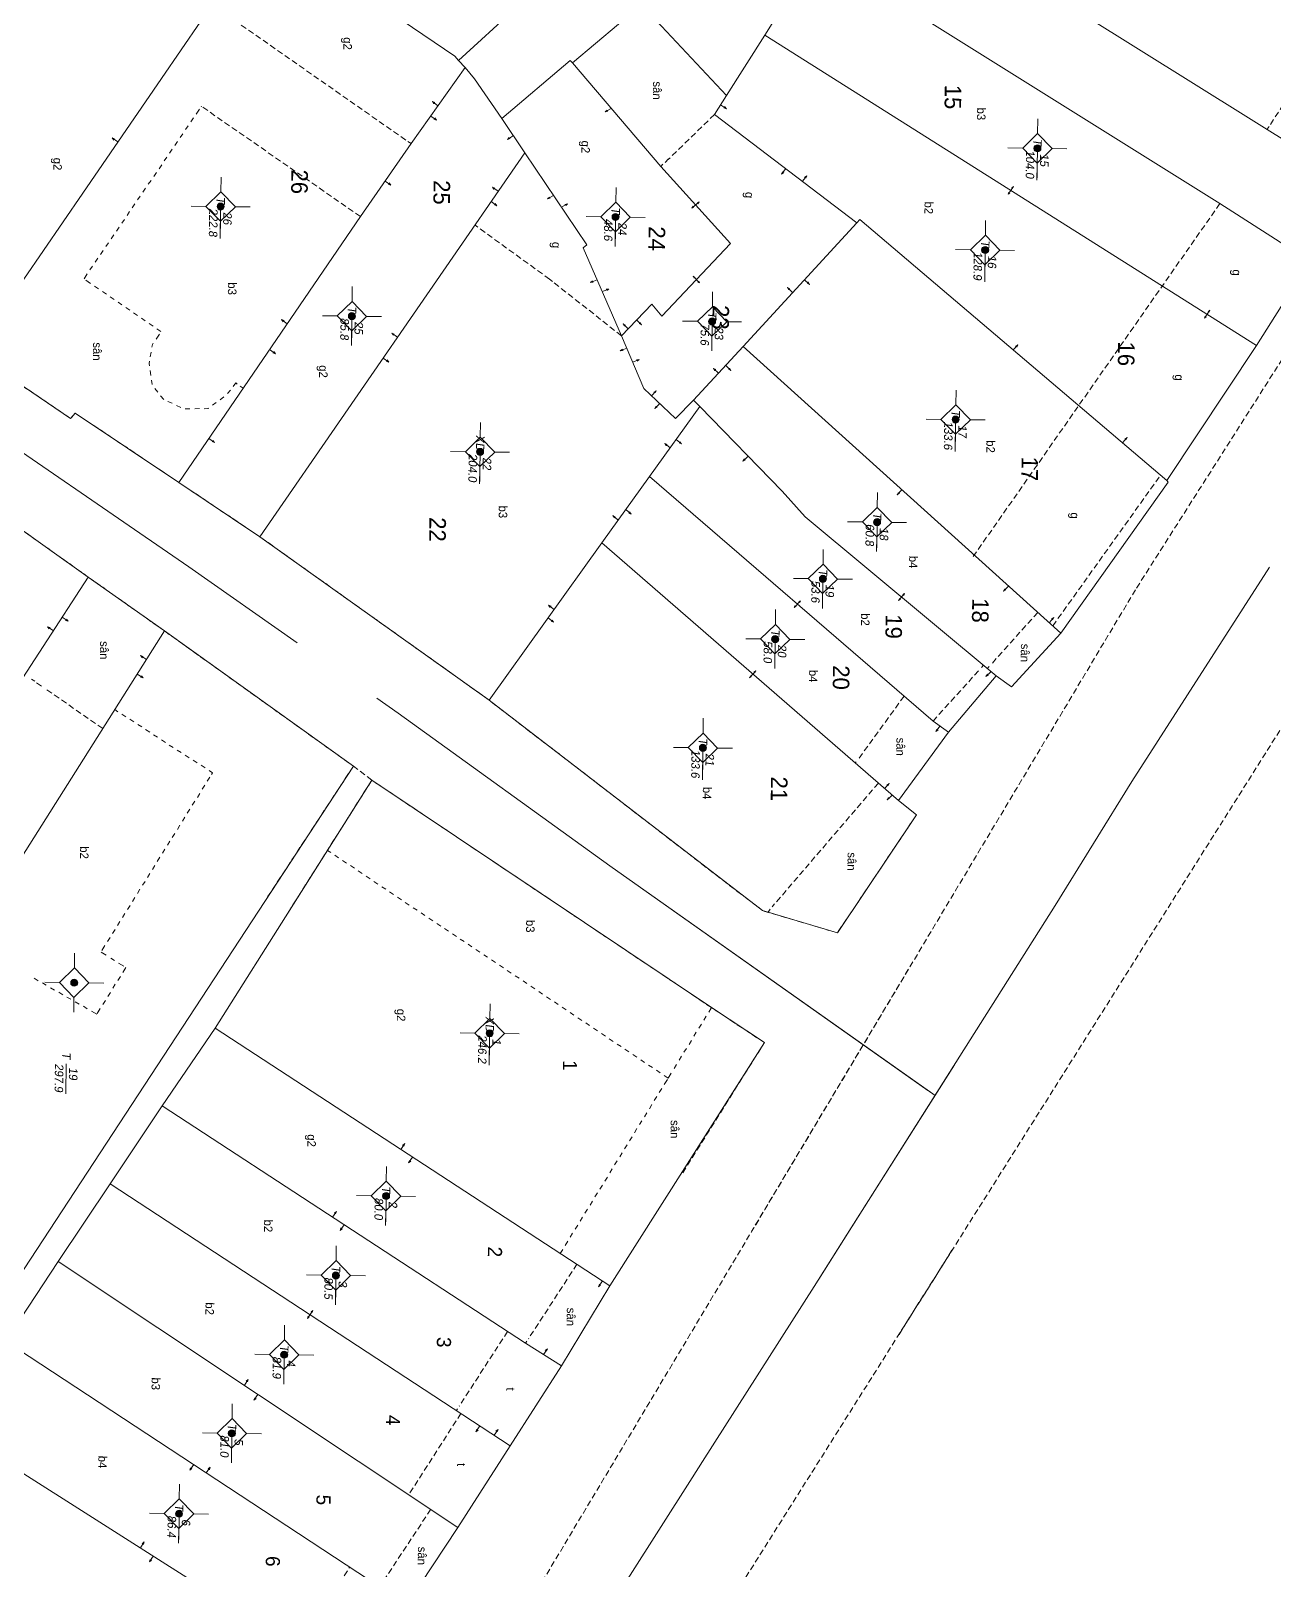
# Model space of a CAD drawing. Extents: x 601689 to 602595, y 1189742 to 1190763.
# Drawn here: x 602469.3 to 602522, y 1190110.6 to 1190175.8 of the extents above; entities that cross this region are included whole.
import ezdxf
from ezdxf.enums import TextEntityAlignment as Align

# ---------------------------------------------------------------- set-up
doc = ezdxf.new("R2010")
doc.units = 0
doc.header["$MEASUREMENT"] = 0
doc.linetypes.add('HIDDEN', pattern=[0.375, 0.25, -0.125])
for name, color, linetype in [('10', 250, 'Continuous'), ('11', 7, 'Continuous'), ('13', 7, 'Continuous'), ('14', 7, 'Continuous'), ('15', 7, 'Continuous'), ('16', 7, 'Continuous'), ('22', 7, 'Continuous'), ('46', 7, 'Continuous'), ('53', 7, 'Continuous'), ('57', 7, 'Continuous')]:
    doc.layers.add(name, color=color, linetype=linetype)
doc.layers.get('0').off()
doc.styles.add('TXT', font='vnshx.shx')

# ---------------------------------------------------------------- blocks, each defined once
blk = doc.blocks.new('NH3')
at = {"layer": '16', "color": 7, "linetype": 'Continuous', "lineweight": 0}
for p, q in [((-0.199, -0.002), (-0.113, 0.021)), ((0.197, -0.012), (0.107, 0.015)), ((-0.199, -0.002), (0.197, -0.012)), ((-0.199, -0.002), (-0.116, -0.035)), ((0.197, -0.012), (0.104, -0.027))]:
    blk.add_line(p, q, dxfattribs=at)
blk = doc.blocks.new('NH3R')
at = {"layer": '16', "color": 7, "linetype": 'Continuous', "lineweight": 0}
for p, q in [((0, 0), (0.297, -0.005)), ((0.297, -0.005), (0.186, 0.031)), ((0.297, -0.005), (0.189, -0.033))]:
    blk.add_line(p, q, dxfattribs=at)
blk = doc.blocks.new('B')
at = {"color": 7, "linetype": 'Continuous', "lineweight": 0}
for p, q in [((0.8, 2.62), (0.801, 5.6)), ((0.62, 2.441), (0.96, 2.78)), ((0.62, -0.969), (0.96, -0.63)), ((0.8, -4.05), (0.8, -0.81))]:
    blk.add_line(p, q, dxfattribs=at)
for points in [[(0.801, 5.6), (0.53, 5.331), (0.8, 10.21), (1.04, 4.83), (0.801, 5.6)], [(0.8, -4.05), (0.531, -4.309), (0.53, -9.429)], [(0.8, -4.05), (1.04, -4.569), (1.04, -10.289)], [(0.53, -7.289), (0.8, -6.95), (1.04, -8.139)]]:
    blk.add_lwpolyline(points, dxfattribs=at)
for points in [[(0.801, 5.6), (0.8, 10.21), (1.04, 4.83)], [(0.8, -4.05), (0.8, -6.95), (1.04, -4.569), (1.04, -8.139)]]:
    blk.add_solid(points, dxfattribs=at)
at = {"color": 7, "linetype": 'Continuous', "lineweight": 0, "style": 'TXT'}
blk.add_text('B', height=1.815, rotation=359.99996, dxfattribs=at).set_placement((0, 0))
blk = doc.blocks.new('*M1992199219921992')
at = {"layer": '13', "color": 3, "linetype": 'Continuous', "lineweight": 0}
blk.add_line((602663.835, 1190178.274), (602665.11, 1190178.274), dxfattribs=at)
at = {"layer": '13', "color": 3, "linetype": 'Continuous', "lineweight": 0, "style": 'TXT', "oblique": 7.60551}
blk.add_text('T', height=0.36, dxfattribs=at).set_placement((602663.638, 1190178.274), align=Align.MIDDLE_RIGHT)
for s, p in [('15', (602663.985, 1190178.574)), ('104.0', (602663.835, 1190177.974))]:
    blk.add_text(s, height=0.36, dxfattribs=at).set_placement(p, align=Align.MIDDLE_LEFT)
blk = doc.blocks.new('*M1994199419941994')
at = {"layer": '13', "color": 3, "linetype": 'Continuous', "lineweight": 0}
blk.add_line((602668.175, 1190176.122), (602669.45, 1190176.122), dxfattribs=at)
at = {"layer": '13', "color": 3, "linetype": 'Continuous', "lineweight": 0, "style": 'TXT', "oblique": 7.60551}
for s, p in [('16', (602668.325, 1190176.422)), ('128.9', (602668.175, 1190175.822))]:
    blk.add_text(s, height=0.36, dxfattribs=at).set_placement(p, align=Align.MIDDLE_LEFT)
blk.add_text('T', height=0.36, dxfattribs=at).set_placement((602667.978, 1190176.122), align=Align.MIDDLE_RIGHT)
blk = doc.blocks.new('*M1995199519951995')
at = {"layer": '13', "color": 3, "linetype": 'Continuous', "lineweight": 0}
blk.add_line((602675.376, 1190174.974), (602676.651, 1190174.974), dxfattribs=at)
at = {"layer": '13', "color": 3, "linetype": 'Continuous', "lineweight": 0, "style": 'TXT', "oblique": 7.60551}
blk.add_text('T', height=0.36, dxfattribs=at).set_placement((602675.179, 1190174.974), align=Align.MIDDLE_RIGHT)
for s, p in [('17', (602675.526, 1190175.274)), ('133.6', (602675.376, 1190174.674))]:
    blk.add_text(s, height=0.36, dxfattribs=at).set_placement(p, align=Align.MIDDLE_LEFT)
blk = doc.blocks.new('*M1998199819981998')
at = {"layer": '13', "color": 3, "linetype": 'Continuous', "lineweight": 0}
blk.add_line((602679.77, 1190171.712), (602680.79, 1190171.712), dxfattribs=at)
at = {"layer": '13', "color": 3, "linetype": 'Continuous', "lineweight": 0, "style": 'TXT', "oblique": 7.60551}
blk.add_text('T', height=0.36, dxfattribs=at).set_placement((602679.573, 1190171.712), align=Align.MIDDLE_RIGHT)
for s, p in [('18', (602679.92, 1190172.012)), ('60.8', (602679.77, 1190171.412))]:
    blk.add_text(s, height=0.36, dxfattribs=at).set_placement(p, align=Align.MIDDLE_LEFT)
blk = doc.blocks.new('*M2001200120012001')
at = {"layer": '13', "color": 3, "linetype": 'Continuous', "lineweight": 0}
blk.add_line((602682.206, 1190169.45), (602683.226, 1190169.45), dxfattribs=at)
at = {"layer": '13', "color": 3, "linetype": 'Continuous', "lineweight": 0, "style": 'TXT', "oblique": 7.60551}
for s, p in [('19', (602682.356, 1190169.75)), ('53.6', (602682.206, 1190169.15))]:
    blk.add_text(s, height=0.36, dxfattribs=at).set_placement(p, align=Align.MIDDLE_LEFT)
blk.add_text('T', height=0.36, dxfattribs=at).set_placement((602682.009, 1190169.45), align=Align.MIDDLE_RIGHT)
blk = doc.blocks.new('*M2004200420042004')
at = {"layer": '13', "color": 3, "linetype": 'Continuous', "lineweight": 0}
blk.add_line((602684.789, 1190167.467), (602685.809, 1190167.467), dxfattribs=at)
at = {"layer": '13', "color": 3, "linetype": 'Continuous', "lineweight": 0, "style": 'TXT', "oblique": 7.60551}
for s, p in [('20', (602684.939, 1190167.767)), ('58.0', (602684.789, 1190167.167))]:
    blk.add_text(s, height=0.36, dxfattribs=at).set_placement(p, align=Align.MIDDLE_LEFT)
blk.add_text('T', height=0.36, dxfattribs=at).set_placement((602684.592, 1190167.467), align=Align.MIDDLE_RIGHT)
blk = doc.blocks.new('*M2006200620062006')
at = {"layer": '13', "color": 3, "linetype": 'Continuous', "lineweight": 0}
blk.add_line((602671.37, 1190164.6), (602672.39, 1190164.6), dxfattribs=at)
at = {"layer": '13', "color": 3, "linetype": 'Continuous', "lineweight": 0, "style": 'TXT', "oblique": 7.60551}
blk.add_text('T', height=0.36, dxfattribs=at).set_placement((602671.173, 1190164.6), align=Align.MIDDLE_RIGHT)
for s, p in [('23', (602671.52, 1190164.9)), ('75.6', (602671.37, 1190164.3))]:
    blk.add_text(s, height=0.36, dxfattribs=at).set_placement(p, align=Align.MIDDLE_LEFT)
blk = doc.blocks.new('*M2007200720072007')
at = {"layer": '13', "color": 3, "linetype": 'Continuous', "lineweight": 0}
blk.add_line((602689.438, 1190164.471), (602690.713, 1190164.471), dxfattribs=at)
at = {"layer": '13', "color": 3, "linetype": 'Continuous', "lineweight": 0, "style": 'TXT', "oblique": 7.60551}
for s, p in [('21', (602689.588, 1190164.771)), ('133.6', (602689.438, 1190164.171))]:
    blk.add_text(s, height=0.36, dxfattribs=at).set_placement(p, align=Align.MIDDLE_LEFT)
blk.add_text('T', height=0.36, dxfattribs=at).set_placement((602689.241, 1190164.471), align=Align.MIDDLE_RIGHT)
blk = doc.blocks.new('*M2009200920092009')
at = {"layer": '13', "color": 3, "linetype": 'Continuous', "lineweight": 0}
blk.add_line((602667.001, 1190160.446), (602668.021, 1190160.446), dxfattribs=at)
at = {"layer": '13', "color": 3, "linetype": 'Continuous', "lineweight": 0, "style": 'TXT', "oblique": 7.60551}
for s, p in [('24', (602667.151, 1190160.746)), ('48.6', (602667.001, 1190160.146))]:
    blk.add_text(s, height=0.36, dxfattribs=at).set_placement(p, align=Align.MIDDLE_LEFT)
blk.add_text('T', height=0.36, dxfattribs=at).set_placement((602666.804, 1190160.446), align=Align.MIDDLE_RIGHT)
blk = doc.blocks.new('*M2016201620162016')
at = {"layer": '13', "color": 3, "linetype": 'Continuous', "lineweight": 0}
blk.add_line((602677.038, 1190154.852), (602678.313, 1190154.852), dxfattribs=at)
at = {"layer": '13', "color": 3, "linetype": 'Continuous', "lineweight": 0, "style": 'TXT', "oblique": 7.60551}
blk.add_text('XD', height=0.36, dxfattribs=at).set_placement((602676.919, 1190154.852), align=Align.MIDDLE_RIGHT)
for s, p in [('22', (602677.188, 1190155.152)), ('204.0', (602677.038, 1190154.552))]:
    blk.add_text(s, height=0.36, dxfattribs=at).set_placement(p, align=Align.MIDDLE_LEFT)
blk = doc.blocks.new('*M2022202220222022')
at = {"layer": '13', "color": 3, "linetype": 'Continuous', "lineweight": 0}
blk.add_line((602671.366, 1190149.337), (602672.386, 1190149.337), dxfattribs=at)
at = {"layer": '13', "color": 3, "linetype": 'Continuous', "lineweight": 0, "style": 'TXT', "oblique": 7.60551}
for s, p in [('25', (602671.516, 1190149.637)), ('85.8', (602671.366, 1190149.037))]:
    blk.add_text(s, height=0.36, dxfattribs=at).set_placement(p, align=Align.MIDDLE_LEFT)
blk.add_text('T', height=0.36, dxfattribs=at).set_placement((602671.169, 1190149.337), align=Align.MIDDLE_RIGHT)
blk = doc.blocks.new('*M2028202820282028')
at = {"layer": '13', "color": 3, "linetype": 'Continuous', "lineweight": 0}
blk.add_line((602666.804, 1190143.708), (602668.079, 1190143.708), dxfattribs=at)
at = {"layer": '13', "color": 3, "linetype": 'Continuous', "lineweight": 0, "style": 'TXT', "oblique": 7.60551}
blk.add_text('T', height=0.36, dxfattribs=at).set_placement((602666.607, 1190143.708), align=Align.MIDDLE_RIGHT)
for s, p in [('26', (602666.954, 1190144.008)), ('222.8', (602666.804, 1190143.408))]:
    blk.add_text(s, height=0.36, dxfattribs=at).set_placement(p, align=Align.MIDDLE_LEFT)
blk = doc.blocks.new('CENTRD')
at = {"layer": '11', "linetype": 'Continuous', "lineweight": 0}
h = blk.add_hatch(color=2, dxfattribs=at)
edge = h.paths.add_edge_path()
edge.add_arc((0, 0), 0.15, 0, 360)
at = {"layer": '11', "color": 2, "linetype": 'Continuous', "lineweight": 0}
for p, q in [((0, 1.25), (0, 0.625)), ((-0.625, 0), (-1.25, 0)), ((0, 0.625), (-0.625, 0)), ((-0.625, 0), (0, -0.625)), ((0.625, 0), (0, 0.625)), ((0, -0.625), (0.625, 0)), ((1.25, 0), (0.625, 0)), ((0, -0.625), (0, -1.25))]:
    blk.add_line(p, q, dxfattribs=at)
blk.add_circle((0, 0), 0.15, dxfattribs=at)
blk = doc.blocks.new('*M2928292829282928')
at = {"layer": '13', "color": 3, "linetype": 'Continuous', "lineweight": 0}
blk.add_line((602701.662, 1190155.616), (602702.937, 1190155.616), dxfattribs=at)
at = {"layer": '13', "color": 3, "linetype": 'Continuous', "lineweight": 0, "style": 'TXT', "oblique": 7.60551}
blk.add_text('XD', height=0.36, dxfattribs=at).set_placement((602701.543, 1190155.616), align=Align.MIDDLE_RIGHT)
for s, p in [('1', (602701.812, 1190155.916)), ('246.2', (602701.662, 1190155.316))]:
    blk.add_text(s, height=0.36, dxfattribs=at).set_placement(p, align=Align.MIDDLE_LEFT)
blk = doc.blocks.new('*M2929292929292929')
at = {"layer": '13', "color": 3, "linetype": 'Continuous', "lineweight": 0}
blk.add_line((602708.618, 1190151.326), (602709.638, 1190151.326), dxfattribs=at)
at = {"layer": '13', "color": 3, "linetype": 'Continuous', "lineweight": 0, "style": 'TXT', "oblique": 7.60551}
for s, p in [('2', (602708.768, 1190151.626)), ('80.0', (602708.618, 1190151.026))]:
    blk.add_text(s, height=0.36, dxfattribs=at).set_placement(p, align=Align.MIDDLE_LEFT)
blk.add_text('T', height=0.36, dxfattribs=at).set_placement((602708.421, 1190151.326), align=Align.MIDDLE_RIGHT)
blk = doc.blocks.new('*M2930293029302930')
at = {"layer": '13', "color": 3, "linetype": 'Continuous', "lineweight": 0}
blk.add_line((602712.015, 1190149.249), (602713.035, 1190149.249), dxfattribs=at)
at = {"layer": '13', "color": 3, "linetype": 'Continuous', "lineweight": 0, "style": 'TXT', "oblique": 7.60551}
for s, p in [('3', (602712.165, 1190149.549)), ('80.5', (602712.015, 1190148.949))]:
    blk.add_text(s, height=0.36, dxfattribs=at).set_placement(p, align=Align.MIDDLE_LEFT)
blk.add_text('T', height=0.36, dxfattribs=at).set_placement((602711.818, 1190149.249), align=Align.MIDDLE_RIGHT)
blk = doc.blocks.new('*M2931293129312931')
at = {"layer": '13', "color": 3, "linetype": 'Continuous', "lineweight": 0}
blk.add_line((602715.406, 1190147.107), (602716.426, 1190147.107), dxfattribs=at)
at = {"layer": '13', "color": 3, "linetype": 'Continuous', "lineweight": 0, "style": 'TXT', "oblique": 7.60551}
blk.add_text('T', height=0.36, dxfattribs=at).set_placement((602715.209, 1190147.107), align=Align.MIDDLE_RIGHT)
for s, p in [('4', (602715.556, 1190147.407)), ('81.9', (602715.406, 1190146.807))]:
    blk.add_text(s, height=0.36, dxfattribs=at).set_placement(p, align=Align.MIDDLE_LEFT)
blk = doc.blocks.new('*M2932293229322932')
at = {"layer": '13', "color": 3, "linetype": 'Continuous', "lineweight": 0}
blk.add_line((602718.769, 1190144.94), (602719.789, 1190144.94), dxfattribs=at)
at = {"layer": '13', "color": 3, "linetype": 'Continuous', "lineweight": 0, "style": 'TXT', "oblique": 7.60551}
blk.add_text('T', height=0.36, dxfattribs=at).set_placement((602718.572, 1190144.94), align=Align.MIDDLE_RIGHT)
for s, p in [('5', (602718.919, 1190145.24)), ('81.0', (602718.769, 1190144.64))]:
    blk.add_text(s, height=0.36, dxfattribs=at).set_placement(p, align=Align.MIDDLE_LEFT)
blk = doc.blocks.new('*M2933293329332933')
at = {"layer": '13', "color": 3, "linetype": 'Continuous', "lineweight": 0}
blk.add_line((602722.207, 1190142.753), (602723.227, 1190142.753), dxfattribs=at)
at = {"layer": '13', "color": 3, "linetype": 'Continuous', "lineweight": 0, "style": 'TXT', "oblique": 7.60551}
for s, p in [('6', (602722.357, 1190143.053)), ('86.4', (602722.207, 1190142.453))]:
    blk.add_text(s, height=0.36, dxfattribs=at).set_placement(p, align=Align.MIDDLE_LEFT)
blk.add_text('T', height=0.36, dxfattribs=at).set_placement((602722.01, 1190142.753), align=Align.MIDDLE_RIGHT)
blk = doc.blocks.new('*M2935293529352935')
at = {"layer": '13', "color": 3, "linetype": 'Continuous', "lineweight": 0}
blk.add_line((602699.776, 1190137.985), (602701.051, 1190137.985), dxfattribs=at)
at = {"layer": '13', "color": 3, "linetype": 'Continuous', "lineweight": 0, "style": 'TXT', "oblique": 7.60551}
blk.add_text('T', height=0.36, dxfattribs=at).set_placement((602699.579, 1190137.985), align=Align.MIDDLE_RIGHT)
for s, p in [('19', (602699.926, 1190138.285)), ('297.9', (602699.776, 1190137.685))]:
    blk.add_text(s, height=0.36, dxfattribs=at).set_placement(p, align=Align.MIDDLE_LEFT)

msp = doc.modelspace()

# ---------------------------------------------------------------- linework, layer by layer
at = {"layer": '10', "color": 7, "linetype": 'Continuous', "lineweight": 0}
for p, q in [((602489.833, 1190176.817), (602487.402, 1190174.59)), ((602500.377, 1190175.662), (602498.752, 1190173.104)), ((602500.377, 1190175.662), (602521.199, 1190162.516)), ((602487.678, 1190174.286), (602487.402, 1190174.59)), ((602489.229, 1190172.134), (602490.209, 1190170.681)), ((602478.976, 1190154.414), (602490.209, 1190170.681)), ((602504.268, 1190167.718), (602499.457, 1190162.474)), ((602499.457, 1190162.474), (602497.356, 1190160.202)), ((602512.911, 1190150.319), (602499.457, 1190162.474)), ((602517.4, 1190156.797), (602521.199, 1190162.516)), ((602497.622, 1190159.929), (602497.356, 1190160.202)), ((602497.622, 1190159.929), (602495.491, 1190156.968)), ((602495.491, 1190156.968), (602493.472, 1190154.146)), ((602478.976, 1190154.414), (602475.547, 1190156.711)), ((602468.463, 1190155.008), (602471.711, 1190152.703)), ((602488.691, 1190147.49), (602478.976, 1190154.414)), ((602493.472, 1190154.146), (602488.691, 1190147.49)), ((602506.033, 1190143.232), (602493.472, 1190154.146)), ((602456.684, 1190129.578), (602471.711, 1190152.703)), ((602471.711, 1190152.703), (602474.94, 1190150.419)), ((602508.153, 1190146.134), (602510.176, 1190148.515)), ((602506.033, 1190143.232), (602508.153, 1190146.134)), ((602477.08, 1190133.589), (602474.844, 1190130.3)), ((602477.08, 1190133.589), (602493.81, 1190122.669)), ((602474.844, 1190130.3), (602472.639, 1190126.999)), ((602472.639, 1190126.999), (602470.434, 1190123.71)), ((602472.639, 1190126.999), (602489.588, 1190115.897)), ((602470.434, 1190123.71), (602468.218, 1190120.33)), ((602487.37, 1190112.437), (602470.434, 1190123.71)), ((602493.81, 1190122.669), (602491.764, 1190119.277)), ((602468.218, 1190120.33), (602485.205, 1190109.166)), ((602491.764, 1190119.277), (602489.588, 1190115.897)), ((602465.699, 1190116.784), (602483.227, 1190105.663)), ((602489.588, 1190115.897), (602487.37, 1190112.437)), ((602487.37, 1190112.437), (602485.205, 1190109.166))]:
    msp.add_line(p, q, dxfattribs=at)
for points in [[(602527.83, 1190172.825), (602525.521, 1190169.247), (602504.56, 1190182.355)], [(602466.953, 1190162.309), (602468.974, 1190165.331), (602478.975, 1190179.916)], [(602478.975, 1190179.916), (602479.19, 1190180.233), (602487.235, 1190174.772), (602487.402, 1190174.59)], [(602521.199, 1190162.516), (602523.468, 1190166.094), (602519.651, 1190168.527), (602502.586, 1190179.202), (602500.377, 1190175.662)], [(602498.752, 1190173.104), (602495.155, 1190176.944), (602492.231, 1190174.484)], [(602492.231, 1190174.484), (602492.133, 1190174.585), (602489.229, 1190172.134)], [(602492.231, 1190174.484), (602495.961, 1190170.102), (602498.916, 1190166.831), (602496.004, 1190163.761), (602495.591, 1190164.267), (602494.303, 1190162.924)], [(602475.547, 1190156.711), (602483.241, 1190167.977), (602485.384, 1190171.067), (602487.678, 1190174.286)], [(602487.678, 1190174.286), (602488.071, 1190173.81), (602489.229, 1190172.134)], [(602498.752, 1190173.104), (602498.241, 1190172.301), (602504.268, 1190167.718)], [(602490.209, 1190170.681), (602492.826, 1190166.784), (602492.674, 1190166.656), (602494.303, 1190162.924)], [(602517.4, 1190156.797), (602504.391, 1190167.856), (602504.268, 1190167.718)], [(602494.303, 1190162.924), (602495.253, 1190160.691), (602496.595, 1190159.423), (602497.356, 1190160.202)], [(602475.547, 1190156.711), (602471.157, 1190159.651), (602470.964, 1190159.424), (602467.01, 1190162.099), (602466.953, 1190162.309)], [(602510.176, 1190148.515), (602502.078, 1190155.248), (602501.103, 1190156.341), (602497.622, 1190159.929)], [(602508.153, 1190146.134), (602507.499, 1190146.602), (602495.491, 1190156.968)], [(602512.911, 1190150.319), (602517.459, 1190156.727), (602517.4, 1190156.797)], [(602474.94, 1190150.419), (602461.508, 1190129.172), (602460.13, 1190127.111), (602459.281, 1190125.703)], [(602474.94, 1190150.419), (602482.942, 1190144.689), (602464.955, 1190117.255)], [(602510.176, 1190148.515), (602510.83, 1190148.057), (602512.911, 1190150.319)], [(602506.033, 1190143.232), (602506.795, 1190142.622), (602503.446, 1190137.628), (602500.269, 1190138.571), (602488.691, 1190147.49)], [(602493.81, 1190122.669), (602500.353, 1190132.979), (602498.113, 1190134.46), (602483.724, 1190144.098), (602477.08, 1190133.589)], [(602491.764, 1190119.277), (602490.238, 1190120.238), (602474.844, 1190130.3)]]:
    msp.add_lwpolyline(points, dxfattribs=at)
at = {"layer": '14', "color": 6, "linetype": 'HIDDEN', "lineweight": 0}
for p, q in [((602476.965, 1190176.953), (602485.245, 1190171.159)), ((602523.983, 1190175.228), (602521.736, 1190171.798)), ((602476.28, 1190172.322), (602476.505, 1190172.649)), ((602483.241, 1190167.977), (602476.505, 1190172.649)), ((602476.056, 1190171.985), (602476.168, 1190172.154)), ((602498.241, 1190172.301), (602496.275, 1190170.388)), ((602475.607, 1190171.331), (602475.719, 1190171.489)), ((602475.832, 1190171.659), (602475.944, 1190171.827)), ((602521.736, 1190171.798), (602521.654, 1190171.679)), ((602475.158, 1190170.667), (602475.271, 1190170.836)), ((602475.382, 1190170.994), (602475.494, 1190171.162)), ((602485.255, 1190171.159), (602485.384, 1190171.067)), ((602474.709, 1190170.004), (602474.821, 1190170.172)), ((602474.933, 1190170.34), (602475.046, 1190170.499)), ((602496.053, 1190170.191), (602495.961, 1190170.102)), ((602496.296, 1190170.417), (602496.144, 1190170.269)), ((602474.25, 1190169.349), (602474.372, 1190169.508)), ((602474.485, 1190169.677), (602474.596, 1190169.845)), ((602473.8, 1190168.686), (602473.913, 1190168.844)), ((602474.025, 1190169.012), (602474.138, 1190169.181)), ((602473.352, 1190168.022), (602473.464, 1190168.191)), ((602473.576, 1190168.349), (602473.689, 1190168.517)), ((602519.651, 1190168.527), (602509.206, 1190153.579)), ((602472.902, 1190167.358), (602473.014, 1190167.526)), ((602473.127, 1190167.695), (602473.239, 1190167.854)), ((602472.453, 1190166.704), (602472.566, 1190166.862)), ((602472.678, 1190167.031), (602472.791, 1190167.199)), ((602472.005, 1190166.041), (602472.116, 1190166.209)), ((602472.228, 1190166.367), (602472.341, 1190166.536)), ((602471.534, 1190165.336), (602471.668, 1190165.545)), ((602471.812, 1190165.143), (602471.534, 1190165.336)), ((602471.78, 1190165.714), (602471.892, 1190165.872)), ((602472.139, 1190164.908), (602471.98, 1190165.031)), ((602472.476, 1190164.684), (602472.308, 1190164.796)), ((602472.803, 1190164.459), (602472.634, 1190164.571)), ((602473.13, 1190164.235), (602472.971, 1190164.347)), ((602473.466, 1190164.01), (602473.298, 1190164.123)), ((602473.793, 1190163.785), (602473.625, 1190163.898)), ((602474.12, 1190163.562), (602473.962, 1190163.673)), ((602474.458, 1190163.327), (602474.289, 1190163.449)), ((602474.59, 1190162.785), (602474.804, 1190163.092)), ((602474.784, 1190163.102), (602474.616, 1190163.214)), ((602474.34, 1190162.038), (602474.373, 1190162.238)), ((602474.358, 1190161.248), (602474.331, 1190161.448)), ((602474.414, 1190160.857), (602474.386, 1190161.047)), ((602478.143, 1190160.796), (602478.272, 1190160.704)), ((602474.659, 1190160.543), (602474.531, 1190160.695)), ((602475.272, 1190160.065), (602475.083, 1190160.148)), ((602477.456, 1190160.335), (602477.295, 1190160.217)), ((602477.731, 1190160.622), (602477.608, 1190160.474)), ((602475.63, 1190159.89), (602475.451, 1190159.973)), ((602476.019, 1190159.835), (602475.819, 1190159.827)), ((602476.419, 1190159.84), (602476.219, 1190159.832)), ((602477.133, 1190160.099), (602476.971, 1190159.982)), ((602517.081, 1190156.942), (602512.586, 1190150.653)), ((602511.932, 1190151.202), (602509.983, 1190149.028)), ((602469.441, 1190148.285), (602469.312, 1190148.377)), ((602507.499, 1190146.602), (602509.449, 1190148.756)), ((602509.55, 1190148.865), (602509.642, 1190148.963)), ((602509.881, 1190148.92), (602509.82, 1190148.851)), ((602469.728, 1190148.081), (602469.51, 1190148.234)), ((602472.324, 1190146.285), (602469.866, 1190147.989)), ((602472.835, 1190147.087), (602472.963, 1190146.997)), ((602506.274, 1190147.659), (602504.317, 1190144.966)), ((602473.132, 1190146.894), (602473.3, 1190146.782)), ((602473.469, 1190146.679), (602473.637, 1190146.567)), ((602473.806, 1190146.454), (602473.974, 1190146.352)), ((602474.142, 1190146.24), (602474.312, 1190146.138)), ((602474.48, 1190146.025), (602474.649, 1190145.913)), ((602474.807, 1190145.811), (602474.976, 1190145.698)), ((602475.144, 1190145.586), (602475.313, 1190145.483)), ((602475.481, 1190145.372), (602475.65, 1190145.269)), ((602475.818, 1190145.157), (602475.986, 1190145.044)), ((602476.155, 1190144.942), (602476.324, 1190144.83)), ((602476.493, 1190144.727), (602476.661, 1190144.616)), ((602504.246, 1190144.877), (602504.205, 1190144.818)), ((602476.651, 1190143.886), (602476.538, 1190143.717)), ((602476.865, 1190144.223), (602476.753, 1190144.054)), ((602505.184, 1190143.974), (602500.681, 1190138.725)), ((602476.222, 1190143.201), (602476.119, 1190143.032)), ((602476.436, 1190143.539), (602476.334, 1190143.369)), ((602475.802, 1190142.527), (602475.7, 1190142.358)), ((602476.017, 1190142.864), (602475.904, 1190142.695)), ((602475.588, 1190142.19), (602475.485, 1190142.011)), ((602475.168, 1190141.506), (602475.065, 1190141.337)), ((602475.383, 1190141.843), (602475.27, 1190141.675)), ((602474.749, 1190140.831), (602474.636, 1190140.653)), ((602474.954, 1190141.168), (602474.851, 1190141)), ((602481.982, 1190141.032), (602481.843, 1190141.124)), ((602482.318, 1190140.807), (602482.15, 1190140.92)), ((602482.646, 1190140.583), (602482.478, 1190140.696)), ((602474.319, 1190140.147), (602474.218, 1190139.979)), ((602474.534, 1190140.484), (602474.431, 1190140.316)), ((602482.983, 1190140.368), (602482.815, 1190140.481)), ((602483.31, 1190140.144), (602483.142, 1190140.256)), ((602483.647, 1190139.919), (602483.478, 1190140.031)), ((602473.9, 1190139.473), (602473.798, 1190139.295)), ((602474.115, 1190139.81), (602474.003, 1190139.642)), ((602483.973, 1190139.695), (602483.815, 1190139.807)), ((602484.31, 1190139.48), (602484.142, 1190139.582)), ((602484.638, 1190139.255), (602484.479, 1190139.368)), ((602473.481, 1190138.788), (602473.369, 1190138.62)), ((602473.685, 1190139.126), (602473.583, 1190138.957)), ((602484.975, 1190139.031), (602484.807, 1190139.143)), ((602485.312, 1190138.806), (602485.143, 1190138.919)), ((602485.639, 1190138.592), (602485.47, 1190138.694)), ((602500.6, 1190138.626), (602500.508, 1190138.498)), ((602473.051, 1190138.114), (602472.949, 1190137.946)), ((602473.266, 1190138.451), (602473.164, 1190138.283)), ((602485.975, 1190138.367), (602485.807, 1190138.479)), ((602486.302, 1190138.143), (602486.134, 1190138.255)), ((602486.64, 1190137.918), (602486.471, 1190138.031)), ((602472.632, 1190137.43), (602472.53, 1190137.262)), ((602472.846, 1190137.767), (602472.735, 1190137.599)), ((602486.967, 1190137.693), (602486.808, 1190137.806)), ((602487.304, 1190137.479), (602487.135, 1190137.591)), ((602487.63, 1190137.255), (602487.472, 1190137.367)), ((602472.417, 1190137.093), (602472.253, 1190136.815)), ((602472.253, 1190136.815), (602472.491, 1190136.672)), ((602487.967, 1190137.03), (602487.799, 1190137.142)), ((602488.304, 1190136.805), (602488.136, 1190136.917)), ((602488.631, 1190136.591), (602488.462, 1190136.703)), ((602472.66, 1190136.56), (602472.828, 1190136.457)), ((602472.998, 1190136.345), (602473.305, 1190136.16)), ((602473.305, 1190136.16), (602473.182, 1190135.952)), ((602488.969, 1190136.366), (602488.8, 1190136.479)), ((602489.295, 1190136.141), (602489.127, 1190136.254)), ((602489.632, 1190135.917), (602489.464, 1190136.029)), ((602469.418, 1190135.704), (602469.586, 1190135.601)), ((602469.765, 1190135.51), (602469.934, 1190135.407)), ((602472.855, 1190135.447), (602472.752, 1190135.278)), ((602473.07, 1190135.784), (602472.967, 1190135.615)), ((602489.959, 1190135.703), (602489.801, 1190135.805)), ((602490.296, 1190135.478), (602490.128, 1190135.59)), ((602490.623, 1190135.253), (602490.464, 1190135.365)), ((602470.113, 1190135.305), (602470.282, 1190135.202)), ((602470.46, 1190135.11), (602470.629, 1190135.007)), ((602470.808, 1190134.905), (602470.976, 1190134.813)), ((602471.155, 1190134.711), (602471.323, 1190134.608)), ((602472.436, 1190134.763), (602472.323, 1190134.595)), ((602472.651, 1190135.1), (602472.538, 1190134.931)), ((602490.96, 1190135.029), (602490.792, 1190135.14)), ((602491.297, 1190134.804), (602491.129, 1190134.917)), ((602491.624, 1190134.589), (602491.456, 1190134.702)), ((602471.502, 1190134.515), (602471.67, 1190134.413)), ((602471.849, 1190134.31), (602472.067, 1190134.187)), ((602472.221, 1190134.426), (602472.067, 1190134.187)), ((602491.961, 1190134.364), (602491.793, 1190134.477)), ((602492.288, 1190134.141), (602492.129, 1190134.253)), ((602492.624, 1190133.916), (602492.456, 1190134.028)), ((602497.785, 1190133.925), (602497.888, 1190134.103)), ((602498, 1190134.272), (602498.103, 1190134.44)), ((602492.952, 1190133.701), (602492.793, 1190133.813)), ((602493.289, 1190133.477), (602493.121, 1190133.588)), ((602497.366, 1190133.251), (602497.469, 1190133.419)), ((602497.58, 1190133.588), (602497.683, 1190133.756)), ((602493.626, 1190133.252), (602493.458, 1190133.365)), ((602493.953, 1190133.027), (602493.784, 1190133.14)), ((602494.29, 1190132.812), (602494.121, 1190132.915)), ((602496.946, 1190132.567), (602497.049, 1190132.735)), ((602497.161, 1190132.904), (602497.264, 1190133.072)), ((602494.616, 1190132.589), (602494.448, 1190132.701)), ((602494.954, 1190132.364), (602494.785, 1190132.476)), ((602495.281, 1190132.139), (602495.123, 1190132.251)), ((602496.742, 1190132.229), (602496.844, 1190132.398)), ((602495.618, 1190131.925), (602495.449, 1190132.027)), ((602495.945, 1190131.7), (602495.786, 1190131.813)), ((602496.108, 1190131.208), (602496.281, 1190131.475)), ((602496.281, 1190131.475), (602496.113, 1190131.588)), ((602496.281, 1190131.475), (602496.425, 1190131.713)), ((602496.527, 1190131.882), (602496.63, 1190132.05)), ((602495.903, 1190130.861), (602496.006, 1190131.029)), ((602495.483, 1190130.177), (602495.586, 1190130.355)), ((602495.689, 1190130.524), (602495.791, 1190130.692)), ((602495.065, 1190129.502), (602495.167, 1190129.67)), ((602495.27, 1190129.839), (602495.371, 1190130.007)), ((602494.645, 1190128.818), (602494.747, 1190128.986)), ((602494.85, 1190129.155), (602494.952, 1190129.333)), ((602494.226, 1190128.134), (602494.328, 1190128.302)), ((602494.431, 1190128.481), (602494.543, 1190128.649)), ((602493.807, 1190127.459), (602493.908, 1190127.627)), ((602494.011, 1190127.796), (602494.123, 1190127.965)), ((602493.387, 1190126.775), (602493.489, 1190126.943)), ((602493.592, 1190127.112), (602493.704, 1190127.28)), ((602492.968, 1190126.091), (602493.07, 1190126.259)), ((602493.172, 1190126.438), (602493.284, 1190126.606)), ((602492.548, 1190125.406), (602492.65, 1190125.584)), ((602492.753, 1190125.754), (602492.865, 1190125.922)), ((602492.129, 1190124.732), (602492.232, 1190124.9)), ((602492.334, 1190125.069), (602492.445, 1190125.237)), ((602491.914, 1190124.385), (602492.027, 1190124.563)), ((602491.709, 1190124.048), (602491.812, 1190124.217)), ((602492.413, 1190123.588), (602490.359, 1190120.426)), ((602489.474, 1190120.738), (602487.421, 1190117.567)), ((602490.289, 1190120.327), (602490.238, 1190120.238)), ((602487.496, 1190117.265), (602485.289, 1190113.825)), ((602487.359, 1190117.467), (602487.308, 1190117.388)), ((602486.221, 1190113.203), (602484.055, 1190109.922)), ((602474.198, 1190097.036), (602482.787, 1190110.759))]:
    msp.add_line(p, q, dxfattribs=at)
for points in [[(602494.303, 1190162.924), (602491.374, 1190165.224), (602491.255, 1190165.326), (602488.096, 1190167.61)], [(602474.405, 1190162.437), (602474.426, 1190162.557), (602474.467, 1190162.616)], [(602474.304, 1190161.649), (602474.296, 1190161.749), (602474.307, 1190161.849)], [(602478.023, 1190160.878), (602477.964, 1190160.928), (602477.853, 1190160.78)], [(602474.905, 1190160.23), (602474.905, 1190160.23), (602474.777, 1190160.382)], [(602476.81, 1190159.864), (602476.789, 1190159.844), (602476.619, 1190159.837)], [(602476.83, 1190144.503), (602476.978, 1190144.411), (602476.937, 1190144.342)]]:
    msp.add_lwpolyline(points, dxfattribs=at)
at = {"layer": '22', "color": 7, "linetype": 'HIDDEN', "lineweight": 0}
for p, q in [((602523.391, 1190148.105), (602506.032, 1190120.572)), ((602482.942, 1190144.689), (602479.204, 1190138.99)), ((602483.724, 1190144.098), (602482.942, 1190144.689)), ((602483.724, 1190144.098), (602482.942, 1190144.689)), ((602506.55, 1190142.255), (602503.446, 1190137.628)), ((602503.446, 1190137.628), (602500.269, 1190138.571))]:
    msp.add_line(p, q, dxfattribs=at)
for points in [[(602500.508, 1190138.498), (602500.269, 1190138.571), (602488.691, 1190147.49), (602478.976, 1190154.414), (602475.547, 1190156.711), (602471.157, 1190159.651), (602470.964, 1190159.424), (602467.01, 1190162.099), (602466.953, 1190162.309), (602463.407, 1190164.788), (602463.438, 1190164.878), (602456.922, 1190169.577), (602454.961, 1190172.455)], [(602452.177, 1190166.312), (602455.367, 1190164.118), (602461.795, 1190159.56), (602464.965, 1190157.357), (602468.463, 1190155.008), (602471.711, 1190152.703), (602474.94, 1190150.419), (602482.942, 1190144.689)], [(602524.508, 1190165.42), (602516.076, 1190152.165), (602499.812, 1190124.976)], [(602496.896, 1190127.467), (602500.353, 1190132.979), (602498.113, 1190134.46), (602483.724, 1190144.098), (602480.187, 1190138.507)], [(602506.466, 1190136.096), (602490.888, 1190110.048), (602480.822, 1190096.596)], [(602508.302, 1190124.18), (602493.847, 1190101.258), (602487.687, 1190091.751)]]:
    msp.add_lwpolyline(points, dxfattribs=at)
at = {"layer": '46', "color": 52, "linetype": 'Continuous', "lineweight": 0}
for points in [[(602521.749, 1190153.127), (602515.915, 1190144.047), (602512.672, 1190138.781), (602503.892, 1190124.901), (602502.655, 1190122.958)], [(602490.636, 1190104.071), (602497.3, 1190114.541), (602497.739, 1190115.235), (602502.461, 1190122.651), (602504.035, 1190125.129), (602508.41, 1190132.039)]]:
    msp.add_lwpolyline(points, dxfattribs=at)
at = {"layer": '57', "color": 172, "linetype": 'Continuous', "lineweight": 0}
for p, q in [((602483.932, 1190147.575), (602484.833, 1190146.933)), ((602483.932, 1190147.575), (602484.833, 1190146.933)), ((602507.295, 1190130.954), (602507.592, 1190130.74))]:
    msp.add_line(p, q, dxfattribs=at)
for points in [[(602441.185, 1190188.014), (602451.18, 1190173.097), (602454.416, 1190168.421), (602455.817, 1190166.983), (602475.968, 1190153.136), (602480.554, 1190149.922)], [(602441.185, 1190188.014), (602451.18, 1190173.097), (602454.416, 1190168.421), (602455.817, 1190166.983), (602475.968, 1190153.136), (602480.554, 1190149.922)], [(602484.833, 1190146.933), (602493.805, 1190140.47), (602507.592, 1190130.74)], [(602484.833, 1190146.933), (602493.805, 1190140.47), (602507.285, 1190130.955)]]:
    msp.add_lwpolyline(points, dxfattribs=at)

# ---------------------------------------------------------------- block references
at = {"color": 7, "linetype": 'Continuous', "lineweight": 0, "rotation": 269.214199256255}
msp.add_blockref('B', (602527.748, 1190129.634), dxfattribs=at)
at = {"layer": '11', "color": 2, "linetype": 'Continuous', "lineweight": 0, "rotation": 269.1680420500809}
for p in [(602511.922, 1190170.867), (602477.317, 1190168.401), (602494.05, 1190167.961), (602509.707, 1190166.559), (602482.879, 1190163.757), (602498.14, 1190163.532), (602508.455, 1190159.376), (602488.311, 1190158.006), (602505.129, 1190155.029), (602502.832, 1190152.626), (602500.812, 1190150.073), (602497.749, 1190145.468), (602471.115, 1190135.515), (602488.717, 1190133.373), (602484.327, 1190126.48), (602482.201, 1190123.114), (602480.01, 1190119.754), (602477.794, 1190116.423), (602475.557, 1190113.017)]:
    msp.add_blockref('CENTRD', p, dxfattribs=at)
at = {"layer": '13', "color": 3, "linetype": 'Continuous', "lineweight": 0, "rotation": 269.1680420500809}
for name, p in [('*M1992199219921992', (-578790.27, 1810052.359)), ('*M2028202820282028', (-578790.27, 1810052.359)), ('*M2009200920092009', (-578790.27, 1810052.359)), ('*M1994199419941994', (-578790.27, 1810052.359)), ('*M2022202220222022', (-578790.27, 1810052.359)), ('*M2006200620062006', (-578790.27, 1810052.359)), ('*M1995199519951995', (-578790.27, 1810052.359)), ('*M2016201620162016', (-578790.27, 1810052.359)), ('*M1998199819981998', (-578790.27, 1810052.359)), ('*M2001200120012001', (-578790.27, 1810052.359)), ('*M2004200420042004', (-578790.27, 1810052.359)), ('*M2007200720072007', (-578790.27, 1810052.359)), ('*M2928292829282928', (-578790.27, 1810052.359)), ('*M2935293529352935', (-578790.604, 1810049.002)), ('*M2929292929292929', (-578790.27, 1810052.359)), ('*M2930293029302930', (-578790.27, 1810052.359)), ('*M2931293129312931', (-578790.27, 1810052.359)), ('*M2932293229322932', (-578790.27, 1810052.359)), ('*M2933293329332933', (-578790.27, 1810052.359))]:
    msp.add_blockref(name, p, dxfattribs=at)
at = {"layer": '16', "color": 7, "linetype": 'Continuous', "lineweight": 0}
for name, p, rotation in [('NH3R', (602486.526, 1190172.671), 144.5140278165009), ('NH3R', (602486.22, 1190172.236), 325.6572727641321), ('NH3R', (602501.26, 1190170.009), 232.7552923824581), ('NH3R', (602484.282, 1190169.482), 325.6572727641321), ('NH3R', (602501.963, 1190169.47), 52.75529238245804), ('NH3', (602510.788, 1190169.089), 57.73358175342697), ('NH3R', (602488.781, 1190168.61), 325.6572727641321), ('NH3R', (602489.076, 1190169.046), 144.5140278165009), ('NH3', (602497.439, 1190168.461), 222.1010188911542), ('NH3R', (602501.548, 1190164.765), 137.7258061097958), ('NH3R', (602502.046, 1190165.308), 317.2815139027687), ('NH3R', (602480.139, 1190163.438), 144.5140278165009), ('NH3R', (602494.587, 1190163.22), 136.1767325330388), ('NH3R', (602494.942, 1190163.595), 316.1767325330389), ('NH3', (602519.107, 1190163.844), 57.73358175342697), ('NH3R', (602484.811, 1190162.864), 144.5140278165009), ('NH3R', (602479.394, 1190162.339), 325.6572727641321), ('NH3R', (602510.895, 1190162.326), 49.62742333628081), ('NH3R', (602484.199, 1190161.983), 325.6572727641321), ('NH3R', (602495.568, 1190160.387), 46.63024057541626), ('NH3R', (602495.923, 1190160.062), 226.6302405754163), ('NH3R', (602476.822, 1190158.574), 325.6572727641321), ('NH3R', (602515.521, 1190158.393), 49.62742333628081), ('NH3R', (602494.482, 1190155.561), 321.0128384706078), ('NH3R', (602494.165, 1190155.116), 141.012838470608), ('NH3', (602501.748, 1190151.561), 49.2106257752656), ('NH3', (602506.171, 1190151.851), 230.281642958565), ('NH3R', (602470.608, 1190150.998), 327.6967009208414), ('NH3R', (602491.199, 1190150.976), 321.0793429493933), ('NH3R', (602491.443, 1190151.323), 141.0793429493934), ('NH3R', (602512.417, 1190150.765), 49.03148460226839), ('NH3R', (602473.786, 1190148.595), 327.6967009208414), ('NH3', (602499.856, 1190148.577), 229.0314846022683), ('NH3R', (602507.796, 1190146.399), 234.7436697746529), ('NH3R', (602505.44, 1190143.741), 49.03148460226839), ('NH3R', (602491.001, 1190119.757), 57.81141605680002), ('NH3R', (602478.323, 1190118.461), 56.3492635865952), ('NH3R', (602478.897, 1190118.073), 236.3492635865952), ('NH3R', (602488.3, 1190116.734), 236.3492635865952), ('NH3R', (602488.904, 1190116.346), 56.53443474388915)]:
    msp.add_blockref(name, p, dxfattribs=dict(at, rotation=rotation))
for name, p, xscale, yscale, rotation in [('NH3R', (602493.865, 1190172.561), 0.9999984020636068, 0.9999984020636068, 211.4870097528597), ('NH3R', (602498.497, 1190172.708), 0.9999980231221404, 0.9999980231221404, 327.5297243381008), ('NH3R', (602472.964, 1190171.137), 0.9999988092810518, 0.9999988092810518, 145.4833024091058), ('NH3R', (602489.719, 1190171.408), 0.9999984105095836, 0.9999984105095836, 213.9922836172573), ('NH3R', (602491.424, 1190168.874), 0.9999984020636068, 0.9999984020636068, 211.4870097528597), ('NH3R', (602491.758, 1190168.37), 0.9999984020636066, 0.9999984020636066, 31.48700975285985), ('NH3', (602497.466, 1190165.301), 1.000001684995425, 1.000001684995425, 136.507121368235), ('NH3R', (602493.265, 1190165.299), 0.9999980565157456, 0.9999980565157456, 203.0277245434277), ('NH3R', (602493.488, 1190164.795), 0.9999980565157456, 0.9999980565157456, 23.02772454342772), ('NH3R', (602494.525, 1190162.401), 0.9999980565157456, 0.9999980565157456, 203.0277245434277), ('NH3R', (602494.778, 1190161.807), 0.9999980565157456, 0.9999980565157456, 23.02772454342772), ('NH3R', (602498.411, 1190161.338), 1.000002077509734, 1.000002077509734, 137.2250139117936), ('NH3R', (602498.716, 1190161.663), 1.000002077509734, 1.000002077509734, 317.2250139117937), ('NH3R', (602496.358, 1190158.176), 0.9999988127613568, 0.9999988127613568, 141.0500918418845), ('NH3R', (602496.612, 1190158.532), 0.9999988127613568, 0.9999988127613568, 321.0500918418846), ('NH3R', (602499.663, 1190157.82), 1.000001883849267, 1.000001883849267, 224.1201226407851), ('NH3R', (602506.183, 1190156.401), 1.000001092466908, 1.000001092466908, 227.9053896795835), ('NH3R', (602510.689, 1190152.319), 1.000001092466908, 1.000001092466908, 227.9053896795835), ('NH3R', (602470.23, 1190150.434), 1.000001932280649, 1.000001932280649, 146.97823689096), ('NH3R', (602474.174, 1190149.209), 1.000001932280649, 1.000001932280649, 146.97823689096), ('NH3R', (602509.959, 1190148.699), 1.000001883849267, 1.000001883849267, 224.1201226407851), ('NH3R', (602505.767, 1190143.466), 1.000001883849267, 1.000001883849267, 224.1201226407851), ('NH3R', (602484.949, 1190128.451), 0.9999973561930507, 0.9999973561930507, 56.87113375528741), ('NH3R', (602485.446, 1190128.124), 0.9999973561930507, 0.9999973561930507, 236.8711337552874), ('NH3R', (602482.06, 1190125.58), 1.000001323391634, 1.000001323391634, 56.83434052380583), ('NH3R', (602482.546, 1190125.263), 1.000001323391634, 1.000001323391634, 236.8343405238058), ('NH3R', (602493.493, 1190122.883), 0.9999973561930507, 0.9999973561930507, 236.8711337552874), ('NH3', (602481.113, 1190121.453), 1.000001873896277, 1.000001873896277, 236.7749773242024), ('NH3R', (602476.177, 1190115.101), 1.000001665794173, 1.000001665794173, 236.6899332808835), ('NH3R', (602476.711, 1190114.743), 1.000001665794174, 1.000001665794174, 56.68993328088356), ('NH3R', (602473.918, 1190111.571), 1.000001269875302, 1.000001269875302, 57.607837810062), ('NH3R', (602474.463, 1190111.224), 1.000001269875302, 1.000001269875302, 237.607837810062)]:
    msp.add_blockref(name, p, dxfattribs=dict(at, xscale=xscale, yscale=yscale, rotation=rotation))

# ---------------------------------------------------------------- texts
at = {"layer": '15', "color": 7, "linetype": 'Continuous', "lineweight": 0, "style": 'TXT'}
for s, p in [('g2', (602482.705, 1190175.574)), ('s%%169n', (602495.821, 1190173.704)), ('b3', (602509.546, 1190172.595)), ('g2', (602492.786, 1190171.195)), ('g2', (602470.415, 1190170.472)), ('g', (602499.727, 1190169.02)), ('b2', (602507.322, 1190168.616)), ('g', (602491.547, 1190166.902)), ('g', (602520.372, 1190165.737)), ('b3', (602477.813, 1190165.19)), ('s%%169n', (602472.097, 1190162.649)), ('g2', (602481.675, 1190161.678)), ('g', (602517.932, 1190161.29)), ('b2', (602509.943, 1190158.5)), ('b3', (602489.284, 1190155.733)), ('g', (602513.511, 1190155.441)), ('b4', (602506.666, 1190153.604)), ('b2', (602504.632, 1190151.172)), ('s%%169n', (602511.404, 1190149.879)), ('b4', (602502.429, 1190148.772)), ('s%%169n', (602506.13, 1190145.901)), ('b4', (602497.931, 1190143.814)), ('b2', (602471.545, 1190141.296)), ('s%%169n', (602504.063, 1190141.04)), ('b3', (602490.443, 1190138.176)), ('g2', (602484.971, 1190134.411)), ('g2', (602481.178, 1190129.093)), ('b2', (602479.339, 1190125.478)), ('b2', (602476.86, 1190121.972)), ('b3', (602474.577, 1190118.792)), ('b4', (602472.321, 1190115.474))]:
    msp.add_text(s, height=0.36, rotation=269.21439, dxfattribs=at).set_placement(p, align=Align.MIDDLE_LEFT)
for s, p in [('s%%169n', (602472.208, 1190149.602)), ('s%%169n', (602496.382, 1190129.309)), ('s%%169n', (602491.982, 1190121.359)), ('t', (602489.42, 1190118.299)), ('t', (602487.337, 1190115.098)), ('s%%169n', (602485.674, 1190111.235))]:
    msp.add_text(s, height=0.36, rotation=269.21439, dxfattribs=at).set_placement(p, align=Align.CENTER)
at = {"layer": '53', "color": 200, "linetype": 'Continuous', "lineweight": 0, "style": 'TXT'}
for s, p in [('15', (602508.35, 1190173.562)), ('26', (602480.669, 1190169.971)), ('25', (602486.693, 1190169.519)), ('24', (602495.806, 1190167.564)), ('23', (602498.511, 1190164.227)), ('16', (602515.691, 1190162.681)), ('17', (602511.603, 1190157.807)), ('22', (602486.517, 1190155.241)), ('18', (602509.511, 1190151.805)), ('19', (602505.842, 1190151.125)), ('20', (602503.612, 1190148.966)), ('21', (602500.987, 1190144.252))]:
    msp.add_text(s, height=0.7, rotation=269.21439, dxfattribs=at).set_placement(p, align=Align.MIDDLE_LEFT)
for s, p in [('1', (602491.822, 1190132.236)), ('2', (602488.643, 1190124.34)), ('3', (602486.481, 1190120.51)), ('4', (602484.325, 1190117.208)), ('5', (602481.379, 1190113.829)), ('6', (602479.234, 1190111.228))]:
    msp.add_text(s, height=0.6, rotation=269.21439, dxfattribs=at).set_placement(p)

doc.saveas('drawing.dxf')
